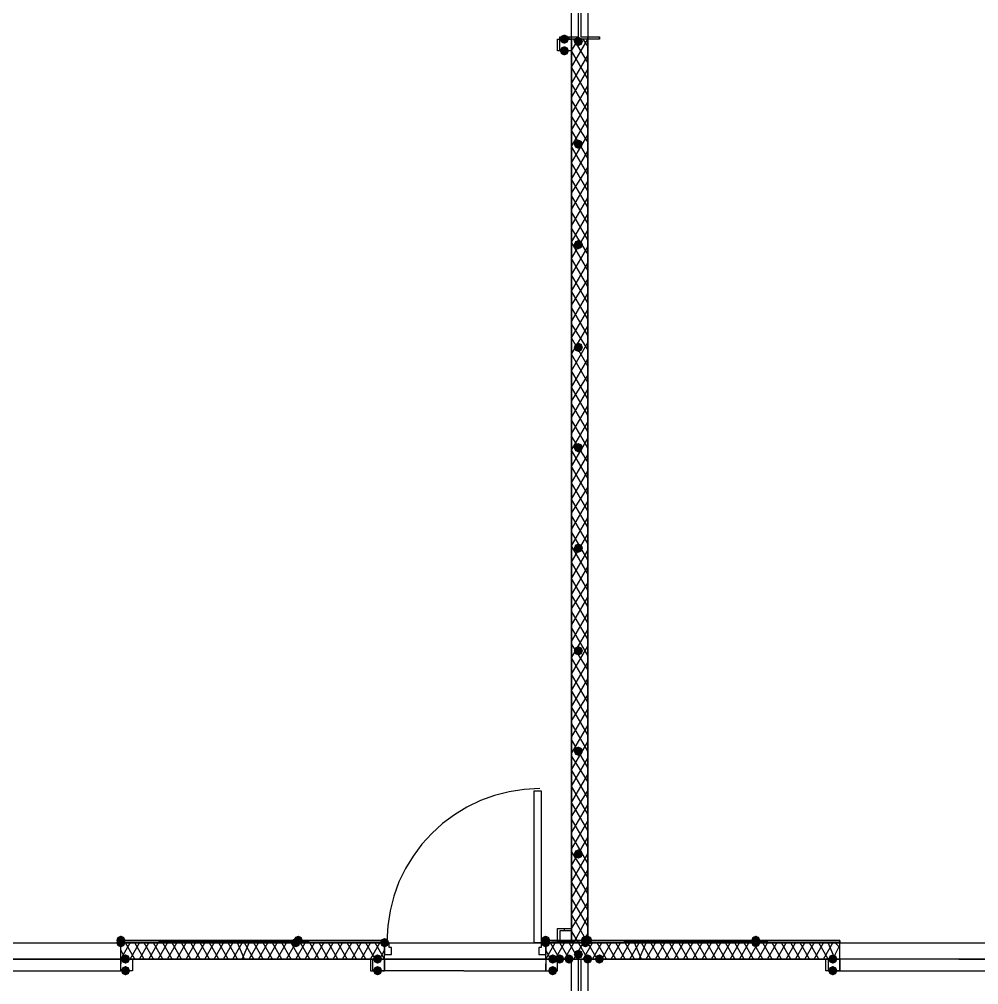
# Model space of a CAD drawing. Header units: millimetres. Extents: x 0 to 420, y 0 to 297.
# Drawn here: x 193.23 to 210.63, y 186.94 to 204.45 of the extents above; entities that cross this region are included whole.
import ezdxf

# ---------------------------------------------------------------- set-up
doc = ezdxf.new("R2010")
doc.units = ezdxf.units.MM
doc.layers.get('0').update_dxf_attribs({"linetype": 'CONTINUOUS'})

msp = doc.modelspace()

# ---------------------------------------------------------------- hatches: boundary and pattern name
at = {"true_color": 0x000007}
for points in [[(203.2, 204.089), (203.175129, 204.029204), (203.115333, 204.004333), (203.055538, 204.029204), (203.030667, 204.089), (203.055537, 204.148796), (203.115333, 204.173667), (203.175129, 204.148796)], [(203.454, 204.046667), (203.429129, 203.986871), (203.369333, 203.962), (203.309538, 203.986871), (203.284667, 204.046667), (203.309537, 204.106462), (203.369333, 204.131333), (203.429129, 204.106463)], [(203.2, 203.877333), (203.175129, 203.817537), (203.115333, 203.792667), (203.055538, 203.817537), (203.030667, 203.877333), (203.055537, 203.937129), (203.115333, 203.962), (203.175129, 203.937129)], [(203.454, 202.184), (203.429129, 202.124204), (203.369333, 202.099333), (203.309538, 202.124204), (203.284667, 202.184), (203.309537, 202.243796), (203.369333, 202.268667), (203.429129, 202.243796)], [(203.454, 200.363667), (203.429129, 200.303871), (203.369333, 200.279), (203.309538, 200.303871), (203.284667, 200.363667), (203.309537, 200.423462), (203.369333, 200.448333), (203.429129, 200.423463)], [(203.454, 198.501), (203.429129, 198.441204), (203.369333, 198.416333), (203.309538, 198.441204), (203.284667, 198.501), (203.309537, 198.560796), (203.369333, 198.585667), (203.429129, 198.560796)], [(203.454, 196.680667), (203.429129, 196.620871), (203.369333, 196.596), (203.309538, 196.620871), (203.284667, 196.680667), (203.309537, 196.740462), (203.369333, 196.765333), (203.429129, 196.740463)], [(203.454, 194.860333), (203.429129, 194.800537), (203.369333, 194.775667), (203.309538, 194.800537), (203.284667, 194.860333), (203.309537, 194.920129), (203.369333, 194.945), (203.429129, 194.920129)], [(203.454, 192.997667), (203.429129, 192.937871), (203.369333, 192.913), (203.309538, 192.937871), (203.284667, 192.997667), (203.309537, 193.057462), (203.369333, 193.082333), (203.429129, 193.057463)], [(203.454, 191.177333), (203.429129, 191.117537), (203.369333, 191.092667), (203.309538, 191.117537), (203.284667, 191.177333), (203.309537, 191.237129), (203.369333, 191.262), (203.429129, 191.237129)], [(203.454, 189.314667), (203.429129, 189.254871), (203.369333, 189.23), (203.309538, 189.254871), (203.284667, 189.314667), (203.309537, 189.374462), (203.369333, 189.399333), (203.429129, 189.374463)], [(195.156667, 187.706), (195.131796, 187.646204), (195.072, 187.621333), (195.012204, 187.646204), (194.987333, 187.706), (195.012204, 187.765796), (195.072, 187.790667), (195.131796, 187.765796)], [(199.940333, 187.706), (199.915462, 187.646204), (199.855667, 187.621333), (199.795871, 187.646204), (199.771, 187.706), (199.795871, 187.765796), (199.855667, 187.790667), (199.915462, 187.765796)], [(195.241333, 187.409667), (195.216463, 187.349871), (195.156667, 187.325), (195.096871, 187.349871), (195.072, 187.409667), (195.096871, 187.469462), (195.156667, 187.494333), (195.216462, 187.469463)], [(199.813333, 187.409667), (199.788463, 187.349871), (199.728667, 187.325), (199.668871, 187.349871), (199.644, 187.409667), (199.668871, 187.469462), (199.728667, 187.494333), (199.788462, 187.469463)], [(202.988333, 187.409667), (202.963463, 187.349871), (202.903667, 187.325), (202.843871, 187.349871), (202.819, 187.409667), (202.843871, 187.469462), (202.903667, 187.494333), (202.963462, 187.469463)], [(203.115333, 187.409667), (203.090463, 187.349871), (203.030667, 187.325), (202.970871, 187.349871), (202.946, 187.409667), (202.970871, 187.469462), (203.030667, 187.494333), (203.090462, 187.469463)], [(203.284667, 187.409667), (203.259796, 187.349871), (203.2, 187.325), (203.140204, 187.349871), (203.115333, 187.409667), (203.140204, 187.469462), (203.2, 187.494333), (203.259796, 187.469463)], [(203.454, 187.494333), (203.429129, 187.434537), (203.369333, 187.409667), (203.309538, 187.434537), (203.284667, 187.494333), (203.309537, 187.554129), (203.369333, 187.579), (203.429129, 187.554129)], [(203.623333, 187.409667), (203.598463, 187.349871), (203.538667, 187.325), (203.478871, 187.349871), (203.454, 187.409667), (203.478871, 187.469462), (203.538667, 187.494333), (203.598462, 187.469463)], [(203.835, 187.409667), (203.810129, 187.349871), (203.750333, 187.325), (203.690538, 187.349871), (203.665667, 187.409667), (203.690537, 187.469462), (203.750333, 187.494333), (203.810129, 187.469463)], [(208.068333, 187.409667), (208.043463, 187.349871), (207.983667, 187.325), (207.923871, 187.349871), (207.899, 187.409667), (207.923871, 187.469462), (207.983667, 187.494333), (208.043462, 187.469463)], [(195.241333, 187.198), (195.216463, 187.138204), (195.156667, 187.113333), (195.096871, 187.138204), (195.072, 187.198), (195.096871, 187.257796), (195.156667, 187.282667), (195.216462, 187.257796)], [(199.813333, 187.198), (199.788463, 187.138204), (199.728667, 187.113333), (199.668871, 187.138204), (199.644, 187.198), (199.668871, 187.257796), (199.728667, 187.282667), (199.788462, 187.257796)], [(202.988333, 187.198), (202.963463, 187.138204), (202.903667, 187.113333), (202.843871, 187.138204), (202.819, 187.198), (202.843871, 187.257796), (202.903667, 187.282667), (202.963462, 187.257796)], [(208.068333, 187.198), (208.043463, 187.138204), (207.983667, 187.113333), (207.923871, 187.138204), (207.899, 187.198), (207.923871, 187.257796), (207.983667, 187.282667), (208.043462, 187.257796)]]:
    msp.add_hatch(color=0, dxfattribs=at).paths.add_polyline_path(points, flags=0)
at = {"true_color": 0x0000fe}
for points in [[(195.156667, 187.748333), (195.131796, 187.688537), (195.072, 187.663667), (195.012204, 187.688537), (194.987333, 187.748333), (195.012204, 187.808129), (195.072, 187.833), (195.131796, 187.808129)], [(198.374, 187.748333), (198.349129, 187.688537), (198.289333, 187.663667), (198.229537, 187.688537), (198.204667, 187.748333), (198.229537, 187.808129), (198.289333, 187.833), (198.349129, 187.808129)], [(202.861333, 187.748333), (202.836463, 187.688537), (202.776667, 187.663667), (202.716871, 187.688537), (202.692, 187.748333), (202.716871, 187.808129), (202.776667, 187.833), (202.836462, 187.808129)], [(203.581, 187.748333), (203.556129, 187.688537), (203.496333, 187.663667), (203.436538, 187.688537), (203.411667, 187.748333), (203.436537, 187.808129), (203.496333, 187.833), (203.556129, 187.808129)], [(203.623333, 187.748333), (203.598463, 187.688537), (203.538667, 187.663667), (203.478871, 187.688537), (203.454, 187.748333), (203.478871, 187.808129), (203.538667, 187.833), (203.598462, 187.808129)], [(203.623333, 187.748333), (203.598463, 187.688537), (203.538667, 187.663667), (203.478871, 187.688537), (203.454, 187.748333), (203.478871, 187.808129), (203.538667, 187.833), (203.598462, 187.808129)], [(206.671333, 187.748333), (206.646463, 187.688537), (206.586667, 187.663667), (206.526871, 187.688537), (206.502, 187.748333), (206.526871, 187.808129), (206.586667, 187.833), (206.646462, 187.808129)], [(198.331667, 187.706), (198.306796, 187.646204), (198.247, 187.621333), (198.187204, 187.646204), (198.162333, 187.706), (198.187204, 187.765796), (198.247, 187.790667), (198.306796, 187.765796)], [(202.861333, 187.706), (202.836463, 187.646204), (202.776667, 187.621333), (202.716871, 187.646204), (202.692, 187.706), (202.716871, 187.765796), (202.776667, 187.790667), (202.836462, 187.765796)], [(203.581, 187.706), (203.556129, 187.646204), (203.496333, 187.621333), (203.436538, 187.646204), (203.411667, 187.706), (203.436537, 187.765796), (203.496333, 187.790667), (203.556129, 187.765796)], [(203.581, 187.706), (203.556129, 187.646204), (203.496333, 187.621333), (203.436538, 187.646204), (203.411667, 187.706), (203.436537, 187.765796), (203.496333, 187.790667), (203.556129, 187.765796)], [(206.671333, 187.706), (206.646463, 187.646204), (206.586667, 187.621333), (206.526871, 187.646204), (206.502, 187.706), (206.526871, 187.765796), (206.586667, 187.790667), (206.646462, 187.765796)]]:
    msp.add_hatch(color=0, dxfattribs=at).paths.add_polyline_path(points, flags=0)
at = {"true_color": 0x000007}
h = msp.add_hatch(color=0, dxfattribs=at)
h.paths.add_polyline_path([(199.855667, 187.748333), (195.072, 187.748333), (199.855667, 187.706)], flags=0)
h.paths.add_polyline_path([(195.072, 187.748333), (199.855667, 187.706), (195.072, 187.706)], flags=0)
h = msp.add_hatch(color=0, dxfattribs=at)
h.paths.add_polyline_path([(203.496333, 187.748333), (202.776667, 187.748333), (203.496333, 187.706)], flags=0)
h.paths.add_polyline_path([(202.776667, 187.748333), (203.496333, 187.706), (202.776667, 187.706)], flags=0)
h = msp.add_hatch(color=0, dxfattribs=at)
h.paths.add_polyline_path([(208.110667, 187.748333), (203.538667, 187.748333), (208.110667, 187.706)], flags=0)
h.paths.add_polyline_path([(203.538667, 187.748333), (208.110667, 187.706), (203.538667, 187.706)], flags=0)

# ---------------------------------------------------------------- linework, layer by layer
at = {"color": 0, "true_color": 0x000007}
for points in [[(203.242333, 222.207667), (186.139667, 222.207667), (186.139667, 187.706), (203.242333, 187.706)], [(220.641333, 222.207667), (203.538667, 222.207667), (203.538667, 187.706), (220.641333, 187.706)], [(203.750333, 204.089), (203.030667, 204.089), (203.030667, 204.131333), (203.369333, 204.131333), (203.369333, 204.766333), (203.030667, 204.766333), (203.030667, 204.808667), (203.750333, 204.808667), (203.750333, 204.766333), (203.411667, 204.766333), (203.411667, 204.131333), (203.750333, 204.131333)], [(203.242333, 203.877333), (203.030667, 203.877333), (203.030667, 204.089), (203.242333, 204.089), (203.242333, 203.877333), (202.988333, 203.877333), (202.988333, 204.089), (203.242333, 204.089)], [(202.692, 190.457667), (202.692, 187.706), (202.565, 187.706), (202.565, 190.457667)], [(203.242333, 187.706), (202.988333, 187.706), (202.988333, 187.96), (203.242333, 187.96)], [(203.242333, 187.748333), (203.242333, 187.917667), (203.030667, 187.917667), (203.030667, 187.748333)], [(199.855667, 187.748333), (195.072, 187.748333), (199.855667, 187.706)], [(195.072, 187.748333), (199.855667, 187.706), (195.072, 187.706)], [(199.855667, 187.748333), (199.855667, 187.706), (195.072, 187.706), (195.072, 187.748333), (199.855667, 187.748333), (195.072, 187.748333), (195.072, 187.706), (199.855667, 187.706)], [(199.982667, 187.494333), (199.982667, 187.621333), (199.940333, 187.621333), (199.940333, 187.706), (199.855667, 187.706), (199.855667, 187.494333)], [(199.855667, 187.706), (199.855667, 187.494333)], [(202.776667, 187.494333), (202.776667, 187.706), (202.692, 187.706), (202.692, 187.621333), (202.649667, 187.621333), (202.649667, 187.494333)], [(203.496333, 187.748333), (202.776667, 187.748333), (203.496333, 187.706)], [(202.776667, 187.748333), (203.496333, 187.706), (202.776667, 187.706)], [(202.776667, 187.706), (203.496333, 187.706), (203.496333, 187.748333), (202.776667, 187.748333)], [(202.776667, 187.706), (203.496333, 187.706), (203.496333, 187.748333), (202.776667, 187.748333)], [(202.776667, 187.706), (202.776667, 187.494333)], [(208.110667, 187.748333), (203.538667, 187.748333), (208.110667, 187.706)], [(203.538667, 187.748333), (208.110667, 187.706), (203.538667, 187.706)], [(208.110667, 187.748333), (208.110667, 187.706), (203.538667, 187.706), (203.538667, 187.748333), (208.110667, 187.748333), (203.538667, 187.748333), (203.538667, 187.706), (208.110667, 187.706)], [(203.242333, 187.409667), (186.139667, 187.409667), (186.139667, 176.276), (203.242333, 176.276)], [(199.601667, 187.198), (199.855667, 187.198), (199.855667, 187.409667), (199.601667, 187.409667)], [(199.644, 187.198), (199.644, 187.409667), (199.855667, 187.409667), (199.855667, 187.198)], [(203.750333, 186.69), (203.030667, 186.69), (203.030667, 186.732333), (203.369333, 186.732333), (203.369333, 187.409667), (203.030667, 187.409667), (203.750333, 187.409667), (203.411667, 187.409667), (203.411667, 186.732333), (203.750333, 186.732333)], [(220.641333, 187.409667), (203.538667, 187.409667), (203.538667, 176.276), (220.641333, 176.276)], [(207.856667, 187.409667), (208.110667, 187.409667), (208.110667, 187.198), (207.856667, 187.198)], [(207.899, 187.409667), (207.899, 187.198), (208.110667, 187.198), (208.110667, 187.409667)]]:
    msp.add_lwpolyline(points, close=True, dxfattribs=at)
for points in [[(203.369333, 204.089), (203.369333, 204.808667)], [(203.030667, 204.089), (203.030667, 204.131333)], [(203.2, 204.089), (203.2, 204.131333)], [(203.538667, 204.089), (203.538667, 204.131333)], [(203.750333, 204.089), (203.750333, 204.131333)], [(203.242333, 203.877333), (203.369333, 204.089)], [(203.242333, 203.581), (203.538667, 204.089)], [(203.538667, 187.706), (203.538667, 204.089), (203.242333, 204.089), (203.242333, 187.706)], [(203.538667, 203.665667), (203.284667, 204.089)], [(203.538667, 203.962), (203.454, 204.089)], [(203.538667, 203.369333), (203.242333, 203.877333)], [(203.242333, 203.284667), (203.538667, 203.792667)], [(203.538667, 203.073), (203.242333, 203.581)], [(203.242333, 203.030667), (203.538667, 203.538667)], [(203.538667, 202.776667), (203.242333, 203.284667)], [(203.242333, 202.734333), (203.538667, 203.242333)], [(203.538667, 202.480333), (203.242333, 202.988333)], [(203.242333, 202.438), (203.538667, 202.946)], [(203.538667, 202.226333), (203.242333, 202.692)], [(203.242333, 202.141667), (203.538667, 202.649667)], [(203.538667, 201.93), (203.242333, 202.438)], [(203.242333, 201.845333), (203.538667, 202.353333)], [(203.538667, 201.633667), (203.242333, 202.141667)], [(203.242333, 201.549), (203.538667, 202.057)], [(203.538667, 201.337333), (203.242333, 201.845333)], [(203.242333, 201.295), (203.538667, 201.760667)], [(203.538667, 201.041), (203.242333, 201.549)], [(203.242333, 200.998667), (203.538667, 201.506667)], [(203.538667, 200.744667), (203.242333, 201.252667)], [(203.242333, 200.702333), (203.538667, 201.210333)], [(203.538667, 200.448333), (203.242333, 200.956333)], [(203.242333, 200.406), (203.538667, 200.914)], [(203.538667, 200.194333), (203.242333, 200.66)], [(203.242333, 200.109667), (203.538667, 200.617667)], [(203.538667, 199.898), (203.242333, 200.406)], [(203.242333, 199.813333), (203.538667, 200.321333)], [(203.538667, 199.601667), (203.242333, 200.109667)], [(203.242333, 199.517), (203.538667, 200.025)], [(203.538667, 199.305333), (203.242333, 199.813333)], [(203.242333, 199.263), (203.538667, 199.728667)], [(203.538667, 199.009), (203.242333, 199.517)], [(203.242333, 198.966667), (203.538667, 199.474667)], [(203.538667, 198.712667), (203.242333, 199.220667)], [(203.242333, 198.670333), (203.538667, 199.178333)], [(203.538667, 198.458667), (203.242333, 198.924333)], [(203.242333, 198.374), (203.538667, 198.882)], [(203.538667, 198.162333), (203.242333, 198.670333)], [(203.242333, 198.077667), (203.538667, 198.585667)], [(203.538667, 197.866), (203.242333, 198.374)], [(203.242333, 197.781333), (203.538667, 198.289333)], [(203.538667, 197.569667), (203.242333, 198.077667)], [(203.242333, 197.527333), (203.538667, 197.993)], [(203.538667, 197.273333), (203.242333, 197.781333)], [(203.242333, 197.231), (203.538667, 197.739)], [(203.538667, 196.977), (203.242333, 197.485)], [(203.242333, 196.934667), (203.538667, 197.442667)], [(203.538667, 196.680667), (203.242333, 197.188667)], [(203.242333, 196.638333), (203.538667, 197.146333)], [(203.538667, 196.426667), (203.242333, 196.892333)], [(203.242333, 196.342), (203.538667, 196.85)], [(203.538667, 196.130333), (203.242333, 196.638333)], [(203.242333, 196.045667), (203.538667, 196.553667)], [(203.538667, 195.834), (203.242333, 196.342)], [(203.242333, 195.749333), (203.538667, 196.257333)], [(203.538667, 195.537667), (203.242333, 196.045667)], [(203.242333, 195.495333), (203.538667, 195.961)], [(203.538667, 195.241333), (203.242333, 195.749333)], [(203.242333, 195.199), (203.538667, 195.707)], [(203.538667, 194.945), (203.242333, 195.453)], [(203.242333, 194.902667), (203.538667, 195.410667)], [(203.538667, 194.648667), (203.242333, 195.156667)], [(203.242333, 194.606333), (203.538667, 195.114333)], [(203.538667, 194.394667), (203.242333, 194.902667)], [(203.242333, 194.31), (203.538667, 194.818)], [(203.538667, 194.098333), (203.242333, 194.606333)], [(203.242333, 194.013667), (203.538667, 194.521667)], [(203.538667, 193.802), (203.242333, 194.31)], [(203.242333, 193.759667), (203.538667, 194.225333)], [(203.538667, 193.505667), (203.242333, 194.013667)], [(203.242333, 193.463333), (203.538667, 193.971333)], [(203.538667, 193.209333), (203.242333, 193.717333)], [(203.242333, 193.167), (203.538667, 193.675)], [(203.538667, 192.913), (203.242333, 193.421)], [(203.242333, 192.870667), (203.538667, 193.378667)], [(203.538667, 192.659), (203.242333, 193.124667)], [(203.242333, 192.574333), (203.538667, 193.082333)], [(203.538667, 192.362667), (203.242333, 192.870667)], [(203.242333, 192.278), (203.538667, 192.786)], [(203.538667, 192.066333), (203.242333, 192.574333)], [(203.242333, 191.981667), (203.538667, 192.489667)], [(203.538667, 191.77), (203.242333, 192.278)], [(203.242333, 191.727667), (203.538667, 192.193333)], [(203.538667, 191.473667), (203.242333, 191.981667)], [(203.242333, 191.431333), (203.538667, 191.939333)], [(203.538667, 191.177333), (203.242333, 191.685333)], [(203.242333, 191.135), (203.538667, 191.643)], [(203.538667, 190.881), (203.242333, 191.389)], [(203.242333, 190.838667), (203.538667, 191.346667)], [(203.538667, 190.627), (203.242333, 191.092667)], [(203.242333, 190.542333), (203.538667, 191.050333)], [(203.538667, 190.330667), (203.242333, 190.838667)], [(203.242333, 190.246), (203.538667, 190.754)], [(202.670833, 190.5), (202.387327, 190.485684), (202.112011, 190.443666), (201.846278, 190.375339), (201.591521, 190.282097), (201.349136, 190.165334), (201.120516, 190.026444), (200.907054, 189.86682), (200.710144, 189.687856), (200.53118, 189.490946), (200.371556, 189.277484), (200.232666, 189.048864), (200.115903, 188.806479), (200.022661, 188.551722), (199.954334, 188.285989), (199.912316, 188.010673), (199.898, 187.727167)], [(203.538667, 190.034333), (203.242333, 190.542333)], [(203.242333, 189.992), (203.538667, 190.457667)], [(203.538667, 189.738), (203.242333, 190.246)], [(203.242333, 189.695667), (203.538667, 190.203667)], [(203.538667, 189.441667), (203.242333, 189.949667)], [(203.242333, 189.399333), (203.538667, 189.907333)], [(203.538667, 189.145333), (203.242333, 189.653333)], [(203.242333, 189.103), (203.538667, 189.611)], [(203.538667, 188.891333), (203.242333, 189.357)], [(203.242333, 188.806667), (203.538667, 189.314667)], [(203.538667, 188.595), (203.242333, 189.103)], [(203.242333, 188.510333), (203.538667, 189.018333)], [(203.538667, 188.298667), (203.242333, 188.806667)], [(203.242333, 188.214), (203.538667, 188.722)], [(203.538667, 188.002333), (203.242333, 188.510333)], [(203.242333, 187.96), (203.538667, 188.425667)], [(203.538667, 187.706), (203.242333, 188.214)], [(203.284667, 187.706), (203.538667, 188.171667)], [(203.115333, 187.917667), (203.115333, 187.96)], [(203.369333, 187.706), (203.242333, 187.917667)], [(203.454, 187.706), (203.538667, 187.875333)], [(199.855667, 187.748333), (195.072, 187.748333), (199.855667, 187.748333), (195.072, 187.706)], [(195.072, 187.409667), (195.241333, 187.706)], [(195.072, 187.409667), (195.072, 187.706)], [(195.072, 187.409667), (195.072, 187.706)], [(199.855667, 187.706), (195.072, 187.706)], [(195.326, 187.409667), (195.156667, 187.706)], [(195.241333, 187.409667), (195.410667, 187.706)], [(195.495333, 187.409667), (195.326, 187.706)], [(195.410667, 187.409667), (195.58, 187.706)], [(195.664667, 187.409667), (195.495333, 187.706)], [(195.58, 187.409667), (195.749333, 187.706)], [(195.834, 187.409667), (195.664667, 187.706)], [(195.749333, 187.409667), (195.918667, 187.706)], [(196.003333, 187.409667), (195.834, 187.706)], [(195.918667, 187.409667), (196.088, 187.706)], [(196.172667, 187.409667), (196.003333, 187.706)], [(196.088, 187.409667), (196.257333, 187.706)], [(196.342, 187.409667), (196.172667, 187.706)], [(196.257333, 187.409667), (196.426667, 187.706)], [(196.511333, 187.409667), (196.342, 187.706)], [(196.426667, 187.409667), (196.596, 187.706)], [(196.680667, 187.409667), (196.511333, 187.706)], [(196.596, 187.409667), (196.765333, 187.706)], [(196.85, 187.409667), (196.680667, 187.706)], [(196.765333, 187.409667), (196.934667, 187.706)], [(197.019333, 187.409667), (196.85, 187.706)], [(196.934667, 187.409667), (197.104, 187.706)], [(197.188667, 187.409667), (197.019333, 187.706)], [(197.104, 187.409667), (197.273333, 187.706)], [(197.315667, 187.409667), (197.188667, 187.706)], [(197.273333, 187.409667), (197.400333, 187.706)], [(197.485, 187.409667), (197.315667, 187.706)], [(197.400333, 187.409667), (197.569667, 187.706)], [(197.654333, 187.409667), (197.485, 187.706)], [(197.569667, 187.409667), (197.739, 187.706)], [(197.823667, 187.409667), (197.654333, 187.706)], [(197.739, 187.409667), (197.908333, 187.706)], [(197.993, 187.409667), (197.823667, 187.706)], [(197.908333, 187.409667), (198.077667, 187.706)], [(198.162333, 187.409667), (197.993, 187.706)], [(198.077667, 187.409667), (198.247, 187.706)], [(198.331667, 187.409667), (198.162333, 187.706)], [(198.247, 187.409667), (198.416333, 187.706)], [(198.501, 187.409667), (198.331667, 187.706)], [(198.416333, 187.409667), (198.585667, 187.706)], [(198.670333, 187.409667), (198.501, 187.706)], [(198.585667, 187.409667), (198.755, 187.706)], [(198.839667, 187.409667), (198.670333, 187.706)], [(198.755, 187.409667), (198.924333, 187.706)], [(199.009, 187.409667), (198.839667, 187.706)], [(198.924333, 187.409667), (199.093667, 187.706)], [(199.178333, 187.409667), (199.009, 187.706)], [(199.093667, 187.409667), (199.263, 187.706)], [(199.347667, 187.409667), (199.178333, 187.706)], [(199.263, 187.409667), (199.432333, 187.706)], [(199.517, 187.409667), (199.347667, 187.706)], [(199.432333, 187.409667), (199.601667, 187.706)], [(199.686333, 187.409667), (199.517, 187.706)], [(199.601667, 187.409667), (199.771, 187.706)], [(199.855667, 187.409667), (199.686333, 187.706)], [(199.855667, 187.409667), (199.855667, 187.494333), (199.855667, 187.706)], [(203.496333, 187.706), (202.776667, 187.706), (203.496333, 187.748333), (202.776667, 187.748333)], [(202.776667, 187.409667), (202.946, 187.706)], [(202.776667, 187.409667), (202.776667, 187.494333), (202.776667, 187.706)], [(203.242333, 187.706), (202.776667, 187.706)], [(203.030667, 187.409667), (202.861333, 187.706)], [(202.946, 187.409667), (203.115333, 187.706)], [(203.2, 187.409667), (203.030667, 187.706)], [(203.115333, 187.706), (203.115333, 187.748333)], [(203.115333, 187.409667), (203.284667, 187.706)], [(203.369333, 187.409667), (203.2, 187.706)], [(203.284667, 187.409667), (203.454, 187.706)], [(203.538667, 187.409667), (203.369333, 187.706)], [(203.454, 187.409667), (203.623333, 187.706)], [(208.110667, 187.748333), (203.538667, 187.748333), (208.110667, 187.748333), (203.538667, 187.706)], [(203.708, 187.409667), (203.538667, 187.706)], [(208.110667, 187.706), (203.538667, 187.706)], [(203.623333, 187.409667), (203.792667, 187.706)], [(203.877333, 187.409667), (203.708, 187.706)], [(203.792667, 187.409667), (203.962, 187.706)], [(204.046667, 187.409667), (203.877333, 187.706)], [(203.962, 187.409667), (204.131333, 187.706)], [(204.216, 187.409667), (204.046667, 187.706)], [(204.131333, 187.409667), (204.300667, 187.706)], [(204.385333, 187.409667), (204.216, 187.706)], [(204.300667, 187.409667), (204.47, 187.706)], [(204.512333, 187.409667), (204.385333, 187.706)], [(204.47, 187.409667), (204.597, 187.706)], [(204.681667, 187.409667), (204.512333, 187.706)], [(204.597, 187.409667), (204.766333, 187.706)], [(204.851, 187.409667), (204.681667, 187.706)], [(204.766333, 187.409667), (204.935667, 187.706)], [(205.020333, 187.409667), (204.851, 187.706)], [(204.935667, 187.409667), (205.105, 187.706)], [(205.189667, 187.409667), (205.020333, 187.706)], [(205.105, 187.409667), (205.274333, 187.706)], [(205.359, 187.409667), (205.189667, 187.706)], [(205.274333, 187.409667), (205.443667, 187.706)], [(205.528333, 187.409667), (205.359, 187.706)], [(205.443667, 187.409667), (205.613, 187.706)], [(205.697667, 187.409667), (205.528333, 187.706)], [(205.613, 187.409667), (205.782333, 187.706)], [(205.867, 187.409667), (205.697667, 187.706)], [(205.782333, 187.409667), (205.951667, 187.706)], [(206.036333, 187.409667), (205.867, 187.706)], [(205.951667, 187.409667), (206.121, 187.706)], [(206.205667, 187.409667), (206.036333, 187.706)], [(206.121, 187.409667), (206.290333, 187.706)], [(206.375, 187.409667), (206.205667, 187.706)], [(206.290333, 187.409667), (206.459667, 187.706)], [(206.544333, 187.409667), (206.375, 187.706)], [(206.459667, 187.409667), (206.629, 187.706)], [(206.713667, 187.409667), (206.544333, 187.706)], [(206.629, 187.409667), (206.798333, 187.706)], [(206.883, 187.409667), (206.713667, 187.706)], [(206.798333, 187.409667), (206.967667, 187.706)], [(207.052333, 187.409667), (206.883, 187.706)], [(206.967667, 187.409667), (207.137, 187.706)], [(207.221667, 187.409667), (207.052333, 187.706)], [(207.137, 187.409667), (207.306333, 187.706)], [(207.391, 187.409667), (207.221667, 187.706)], [(207.306333, 187.409667), (207.475667, 187.706)], [(207.560333, 187.409667), (207.391, 187.706)], [(207.475667, 187.409667), (207.645, 187.706)], [(207.729667, 187.409667), (207.560333, 187.706)], [(207.645, 187.409667), (207.814333, 187.706)], [(207.899, 187.409667), (207.729667, 187.706)], [(207.814333, 187.409667), (207.983667, 187.706)], [(208.026, 187.409667), (207.899, 187.706)], [(207.983667, 187.409667), (208.110667, 187.663667)], [(208.110667, 187.621333), (208.026, 187.706)], [(208.110667, 187.409667), (208.110667, 187.706)], [(208.110667, 187.409667), (208.110667, 187.706)], [(195.156667, 187.409667), (195.072, 187.579)], [(199.771, 187.409667), (199.855667, 187.579)], [(199.855667, 187.409667), (199.855667, 187.494333)], [(202.861333, 187.409667), (202.776667, 187.579)], [(202.776667, 187.409667), (202.776667, 187.494333)], [(192.870667, 187.409667), (195.072, 187.409667), (195.283667, 187.409667), (195.283667, 187.198), (195.072, 187.198), (195.072, 187.409667), (195.283667, 187.409667), (195.283667, 187.198), (195.072, 187.198), (195.072, 187.409667), (195.072, 187.325)], [(192.870667, 187.198), (195.072, 187.198), (195.072, 187.325)], [(195.072, 187.409667), (199.855667, 187.409667)], [(199.855667, 187.325), (199.855667, 187.409667), (201.295, 187.409667)], [(201.295, 187.198), (199.855667, 187.198), (199.855667, 187.325)], [(201.295, 187.198), (202.776667, 187.198), (202.988333, 187.198), (202.988333, 187.409667), (202.776667, 187.409667), (202.776667, 187.198), (202.988333, 187.198), (202.988333, 187.409667), (202.776667, 187.409667), (202.776667, 187.198), (202.776667, 187.325)], [(201.295, 187.409667), (202.776667, 187.409667), (202.776667, 187.325)], [(202.776667, 187.409667), (208.110667, 187.409667)], [(203.369333, 186.69), (203.369333, 187.409667)], [(210.269667, 187.409667), (208.110667, 187.409667), (208.110667, 187.325)], [(208.110667, 187.325), (208.110667, 187.198), (210.269667, 187.198)], [(210.269667, 187.409667), (212.471, 187.409667), (212.682667, 187.409667), (212.682667, 187.198), (212.471, 187.198), (212.471, 187.409667), (212.682667, 187.409667), (212.682667, 187.198), (212.471, 187.198), (212.471, 187.409667), (212.471, 187.325)], [(210.269667, 187.198), (212.471, 187.198), (212.471, 187.325)]]:
    msp.add_lwpolyline(points, dxfattribs=at)

doc.saveas('drawing.dxf')
